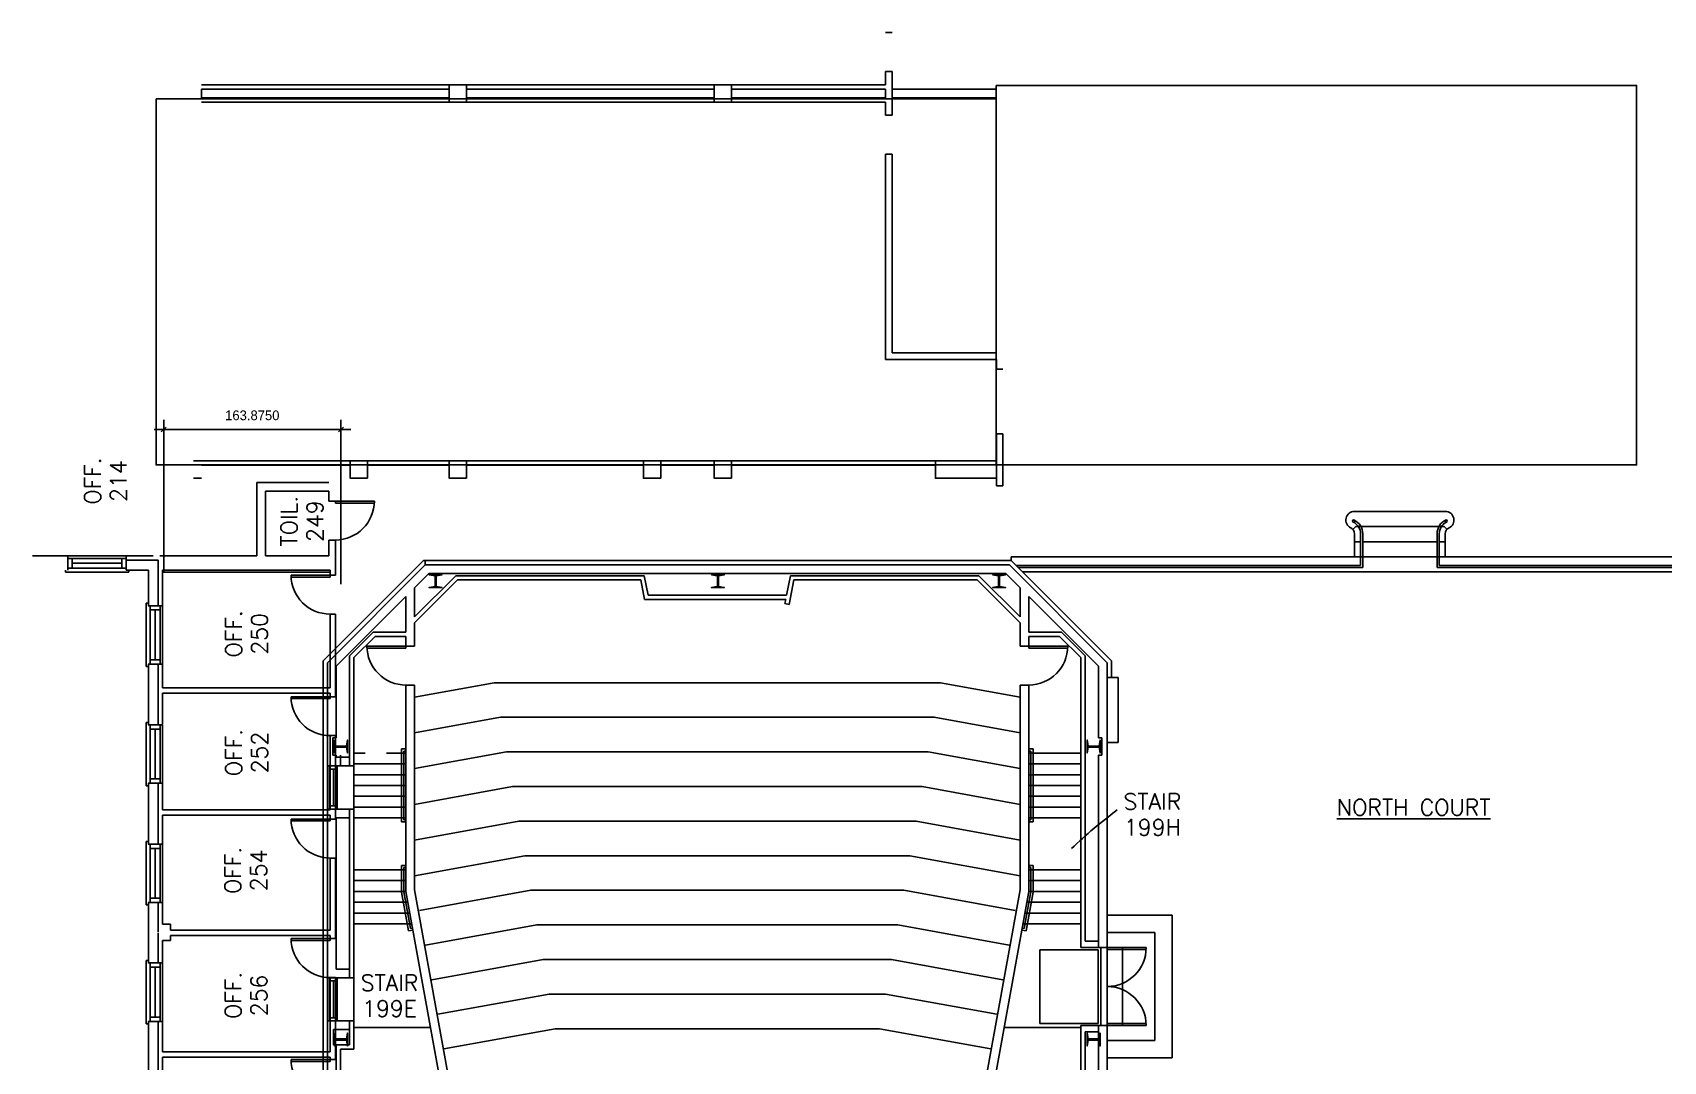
# Model space of a CAD drawing. Extents: x 225 to 2834, y 93 to 2722.
# Drawn here: x 225 to 1733, y 1771 to 2722 of the extents above; entities that cross this region are included whole.
import ezdxf
from ezdxf.enums import TextEntityAlignment as Align

# ---------------------------------------------------------------- set-up
doc = ezdxf.new("R2010")
doc.units = 0
doc.header["$LTSCALE"] = 40
doc.header["$MEASUREMENT"] = 0
doc.layers.get('0').update_dxf_attribs({"linetype": 'CONTINUOUS'})
doc.layers.get('Defpoints').update_dxf_attribs({"linetype": 'CONTINUOUS'})
for name, color, linetype in [('A-AREA-IDEN', 3, 'CONTINUOUS'), ('A-DOOR', 7, 'CONTINUOUS'), ('A-FLOR-STRS', 7, 'CONTINUOUS'), ('A-GLAZ', 2, 'CONTINUOUS'), ('A-STRS-RAIL', 7, 'CONTINUOUS'), ('A-WALL', 7, 'CONTINUOUS'), ('S-COLS', 3, 'CONTINUOUS')]:
    doc.layers.add(name, color=color, linetype=linetype)
doc.styles.add('SIMPLEX', font='simplex', dxfattribs={"height": 23})
doc.dimstyles.get("Standard").update_dxf_attribs({"dimtxt": 0.18, "dimasz": 0.18, "dimexe": 0.18, "dimexo": 0.0625, "dimgap": 0.09, "dimtad": 0, "dimtih": 1, "dimtoh": 1, "dimdec": 4, "dimzin": 0, "dimdsep": 46, "dimtxsty": 'Standard', "dimcen": 0.09, "dimadec": 0, "dimazin": 0, "dimtfac": 1, "dimtdec": 4, "dimtofl": 0, "dimtmove": 0, "dimatfit": 3, "dimfxl": 0, "dimtolj": 1, "dimtzin": 0, "dimarcsym": 0})

# ---------------------------------------------------------------- blocks, each defined once
blk = doc.blocks.new('AD05A', base_point=(203.035, 424.492))
for p, q in [((203.035, 424.492), (203.084, 424.492)), ((203.035, 424.492), (203.035, 423.492)), ((203.084, 423.493), (203.084, 424.492))]:
    blk.add_line(p, q)
blk.add_arc((203.035, 424.492), 1, 270, 0)
blk = doc.blocks.new('AD04A', base_point=(489.664, 570.31))
for p, q in [((488.664, 571.31), (488.664, 570.31)), ((488.713, 570.31), (488.713, 571.309)), ((490.616, 570.31), (490.616, 571.309)), ((490.664, 571.31), (490.664, 570.31)), ((488.664, 570.31), (488.713, 570.31)), ((490.664, 570.31), (490.616, 570.31))]:
    blk.add_line(p, q)
for centre, start, end in [((488.664, 570.31), 0, 90), ((490.664, 570.31), 90, 180)]:
    blk.add_arc(centre, 1, start, end)
blk = doc.blocks.new('Q')
at = {"layer": 'A-STRS-RAIL', "style": 'SIMPLEX'}
for tag, p in [('ROOM', (2, 4)), ('NUMBER', (2, -15.1))]:
    blk.add_attdef(tag, text='', height=12, dxfattribs=at).set_placement(p, align=Align.CENTER)
blk = doc.blocks.new('WDO')
at = {"layer": 'A-GLAZ'}
for p, q in [((2681.4, 408.1), (2681.4, 462.1)), ((2683.6, 408.1), (2683.6, 462.1)), ((2683.6, 458.1), (2692.6, 458.1)), ((2688.1, 412.1), (2688.1, 458.1)), ((2692.6, 408.1), (2692.6, 462.1)), ((2696.3, 464.4), (2694.4, 464.4)), ((2696.3, 405.8), (2696.3, 464.4)), ((2683.6, 412.1), (2692.6, 412.1)), ((2694.4, 405.8), (2696.3, 405.8))]:
    blk.add_line(p, q, dxfattribs=at)
at = {"layer": 'A-WALL'}
for p, q in [((2681.4, 462.1), (2694.4, 462.1)), ((2681.4, 408.1), (2694.4, 408.1))]:
    blk.add_line(p, q, dxfattribs=at)
blk = doc.blocks.new('AD03A', base_point=(6.133, 5.024))
for p, q in [((6.133, 6.024), (6.133, 5.024)), ((6.182, 5.024), (6.182, 6.022)), ((6.133, 5.024), (6.182, 5.024))]:
    blk.add_line(p, q)
blk.add_arc((6.133, 5.024), 1, 0, 90)
blk = doc.blocks.new('*D9')
at = {"color": 0, "lineweight": -2}
for p, q in [((337, 2355.2), (518.9, 2355.2)), ((343.7, 2353), (348.2, 2357.5)), ((346, 2223), (346, 2364.2)), ((507.6, 2353), (512.1, 2357.5)), ((509.9, 2212.1), (509.9, 2364.2))]:
    blk.add_line(p, q, dxfattribs=at)
at = {"layer": 'Defpoints', "color": 0}
for p in [(509.9, 2355.2), (346, 2217), (509.9, 2206.1)]:
    blk.add_point(p, dxfattribs=at)
at = {"color": 0, "insert": (427.9, 2368.3), "char_height": 9, "attachment_point": 5}
blk.add_mtext('\\A1;163.8750', dxfattribs=at)

msp = doc.modelspace()

# ---------------------------------------------------------------- linework, layer by layer
for points in [[(1115.85783, 2673.50348), (1707.84161, 2673.50348), (1707.84161, 2322.53934), (1115.85783, 2322.53934)], [(338.87911, 2661.18895), (1115.85783, 2661.18895), (1115.85783, 2322.53934), (338.87911, 2322.53934)]]:
    msp.add_lwpolyline(points, close=True)
at = {"layer": 'A-AREA-IDEN'}
msp.add_arc((1495.37712, 1643.96855), 448.14253, 126.67594069, 133.77275202, dxfattribs=at)
at = {"layer": 'A-DOOR'}
for p, q in [((1156, 1805.93148), (1156, 1873.93148)), ((1156, 1873.93148), (1210, 1873.93148)), ((1210, 1873.93148), (1210, 1805.93148)), ((1212.34362, 1804.01162), (1212.34362, 1876.01162)), ((1218.39123, 1804.01162), (1218.39123, 1876.01162)), ((1210, 1805.93148), (1156, 1805.93148))]:
    msp.add_line(p, q, dxfattribs=at)
at = {"layer": 'A-FLOR-STRS'}
for p, q in [((1447.02663, 2279.46574), (1506.66856, 2279.46574)), ((1531.0122, 2279.46574), (1506.66856, 2279.46574)), ((1448.2115, 2265.46574), (1445.43028, 2262.89191)), ((1448.2115, 2265.46574), (1506.66856, 2265.46574)), ((1448.2115, 2265.46574), (1450.63781, 2265.46574)), ((1529.82733, 2265.46574), (1506.66856, 2265.46574)), ((1529.82733, 2265.46574), (1527.40102, 2265.46574)), ((1529.82733, 2265.46574), (1532.60855, 2262.89191)), ((1447.02663, 2237.46574), (1447.02663, 2258.81663)), ((1447.02663, 2251.46574), (1452.64835, 2251.46574)), ((1454.64835, 2251.46574), (1506.66856, 2251.46574)), ((1523.39048, 2251.46574), (1506.66856, 2251.46574)), ((1531.0122, 2251.46574), (1525.39048, 2251.46574)), ((1531.0122, 2237.46574), (1531.0122, 2258.81663)), ((532.25856, 2055.96574), (521.89123, 2055.96574)), ((569.89123, 2055.96574), (552.00586, 2055.96574)), ((1145.89123, 2055.96574), (1193.89123, 2055.96574)), ((569.89123, 2045.96574), (521.89123, 2045.96574)), ((569.89123, 2035.96574), (521.89123, 2035.96574)), ((1145.89123, 2045.96574), (1193.89123, 2045.96574)), ((1145.89123, 2035.96574), (1193.89123, 2035.96574)), ((569.89123, 2025.96574), (521.89123, 2025.96574)), ((1145.89123, 2025.96574), (1193.89123, 2025.96574)), ((569.89123, 2015.96574), (521.89123, 2015.96574)), ((569.89123, 2005.96574), (521.89123, 2005.96574)), ((1145.89123, 2015.96574), (1193.89123, 2015.96574)), ((1145.89123, 2005.96574), (1193.89123, 2005.96574)), ((569.89123, 1995.96574), (521.89123, 1995.96574)), ((1145.89123, 1995.96574), (1193.89123, 1995.96574)), ((569.89123, 1947.96574), (521.89123, 1947.96574)), ((1145.89123, 1947.96574), (1193.89123, 1947.96574)), ((569.89123, 1937.96574), (521.89123, 1937.96574)), ((1145.89123, 1937.96574), (1193.89123, 1937.96574)), ((569.89123, 1927.96574), (521.89123, 1927.96574)), ((571.70941, 1917.96574), (521.89123, 1917.96574)), ((1144.07305, 1917.96574), (1193.89123, 1917.96574)), ((1145.89123, 1927.96574), (1193.89123, 1927.96574)), ((573.52759, 1907.96574), (521.89123, 1907.96574)), ((1142.25487, 1907.96574), (1193.89123, 1907.96574)), ((1278.39123, 1906.01162), (1218.39123, 1906.01162)), ((1278.39123, 1774.01162), (1278.39123, 1906.01162)), ((575.34577, 1897.96574), (521.89123, 1897.96574)), ((1140.43668, 1897.96574), (1193.89123, 1897.96574)), ((1262.39123, 1890.01162), (1218.39123, 1890.01162)), ((1262.39123, 1790.01162), (1262.39123, 1890.01162)), ((1232.39123, 1876.01162), (1218.39123, 1876.01162)), ((1232.39123, 1804.01162), (1232.39123, 1876.01162)), ((592.80032, 1801.96574), (521.89123, 1801.96574)), ((1122.98214, 1801.96574), (1193.89123, 1801.96574)), ((1232.39123, 1804.01162), (1218.39123, 1804.01162)), ((1262.39123, 1790.01162), (1218.39123, 1790.01162)), ((1278.39123, 1774.01162), (1218.39123, 1774.01162))]:
    msp.add_line(p, q, dxfattribs=at)
for centre, radius, start, end in [((1447.02663, 2271.46574), 8, 90, 244.62306647), ((1531.0122, 2271.46574), 8, 295.37693353, 90), ((1441.02663, 2258.81663), 6, 0, 64.62306647), ((1537.0122, 2258.81663), 6, 115.37693353, 180)]:
    msp.add_arc(centre, radius, start, end, dxfattribs=at)
at = {"layer": 'A-GLAZ'}
for p, q in [((497.39123, 2044.17057), (497.39123, 2004.17057)), ((499.39123, 2044.17057), (499.39123, 2004.17057)), ((506.39123, 2041.17057), (499.39123, 2041.17057)), ((502.89123, 2041.17057), (502.89123, 2007.17057)), ((506.39123, 2044.17057), (506.39123, 2004.17057)), ((521.89123, 2044.17057), (521.89123, 2004.17057)), ((506.39123, 2007.17057), (499.39123, 2007.17057)), ((497.39123, 1848.17057), (497.39123, 1808.17057)), ((499.39123, 1848.17057), (499.39123, 1808.17057)), ((506.39123, 1845.17057), (499.39123, 1845.17057)), ((502.89123, 1845.17057), (502.89123, 1811.17057)), ((506.39123, 1848.17057), (506.39123, 1808.17057)), ((521.89123, 1848.17057), (521.89123, 1808.17057)), ((506.39123, 1811.17057), (499.39123, 1811.17057))]:
    msp.add_line(p, q, dxfattribs=at)
at = {"layer": 'A-STRS-RAIL'}
for p, q in [((1452.64835, 2229.46574), (1452.64835, 2258.81663)), ((1454.64835, 2227.46574), (1454.64835, 2258.81662)), ((1523.39048, 2227.46574), (1523.39048, 2258.81662)), ((1525.39048, 2229.46574), (1525.39048, 2258.81663)), ((565.89123, 2059.73034), (565.89123, 1992.19202)), ((569.89123, 2059.73034), (565.89123, 2059.73034)), ((565.89123, 2057.73034), (565.89123, 1994.19202)), ((567.89123, 2057.73034), (567.89123, 1994.19202)), ((569.89123, 2057.73034), (567.89123, 2057.73034)), ((1145.89123, 2059.73034), (1149.89123, 2059.73034)), ((1145.89123, 2057.73034), (1147.89123, 2057.73034)), ((1147.89123, 2057.73034), (1147.89123, 1994.19202)), ((1149.89123, 2059.73034), (1149.89123, 1992.19202)), ((1149.89123, 2057.73034), (1149.89123, 1994.19202)), ((565.89123, 1992.19202), (569.89123, 1992.19202)), ((567.89123, 1994.19202), (569.89123, 1994.19202)), ((1147.89123, 1994.19202), (1145.89123, 1994.19202)), ((1149.89123, 1992.19202), (1145.89123, 1992.19202)), ((565.89123, 1927.96574), (565.89123, 1952.05584)), ((569.89123, 1952.05584), (565.89123, 1952.05584)), ((567.89123, 1927.96574), (567.89123, 1950.05584)), ((569.89123, 1950.05584), (567.89123, 1950.05584)), ((1145.89123, 1952.05584), (1149.89123, 1952.05584)), ((1145.89123, 1950.05584), (1147.89123, 1950.05584)), ((1147.89123, 1927.96574), (1147.89123, 1950.05584)), ((1149.89123, 1927.96574), (1149.89123, 1952.05584)), ((572.46527, 1891.44785), (565.95575, 1927.2502)), ((574.07523, 1893.77336), (567.92349, 1927.60797)), ((1141.70722, 1893.77336), (1147.85897, 1927.60797)), ((1143.31719, 1891.44785), (1149.82671, 1927.2502)), ((572.46527, 1891.44785), (576.40075, 1892.16339)), ((574.07523, 1893.77336), (576.04297, 1894.13113)), ((1143.31719, 1891.44785), (1139.38171, 1892.16339)), ((1141.70722, 1893.77336), (1139.73948, 1894.13113))]:
    msp.add_line(p, q, dxfattribs=at)
for centre in [(1446.21978, 2270.56223), (1531.81905, 2270.56223)]:
    msp.add_circle(centre, 1, dxfattribs=at)
for centre, radius, start, end in [((1440.64835, 2258.81663), 12, 0, 64.62306647), ((1440.64835, 2258.81663), 14, 0, 64.62306647), ((1537.39048, 2258.81663), 14, 115.37693353, 180), ((1537.39048, 2258.81663), 12, 115.37693353, 180)]:
    msp.add_arc(centre, radius, start, end, dxfattribs=at)
at = {"layer": 'A-WALL'}
for p, q in [((1019.50586, 2722.38401), (1013.50586, 2722.38401)), ((1013.50586, 2674.12692), (1013.50586, 2686.38401)), ((1019.50586, 2686.38401), (1013.50586, 2686.38401)), ((1019.50586, 2645.86982), (1019.50586, 2686.38401)), ((1013.50586, 2674.12692), (381.00586, 2674.12692)), ((610.00586, 2670.12692), (381.00586, 2670.12692)), ((381.00586, 2662.12692), (381.00586, 2670.12692)), ((855.00586, 2670.12692), (626.00586, 2670.12692)), ((1013.50586, 2670.12692), (871.00586, 2670.12692)), ((1013.50586, 2662.12692), (1013.50586, 2670.12692)), ((1116.00586, 2670.12692), (1019.50586, 2670.12692)), ((610.00586, 2662.12692), (381.00586, 2662.12692)), ((1013.50586, 2658.12692), (381.00586, 2658.12692)), ((855.00586, 2662.12692), (626.00586, 2662.12692)), ((1013.50586, 2662.12692), (871.00586, 2662.12692)), ((1013.50586, 2645.86982), (1013.50586, 2658.12692)), ((1116.00586, 2662.12692), (1019.50586, 2662.12692)), ((1019.50586, 2645.86982), (1013.50586, 2645.86982)), ((1013.50586, 2420.12692), (1013.50586, 2609.86982)), ((1019.50586, 2609.86982), (1013.50586, 2609.86982)), ((1019.50586, 2426.12692), (1019.50586, 2609.86982)), ((1116.00586, 2420.12692), (1013.50586, 2420.12692)), ((1116.00586, 2426.12692), (1019.50586, 2426.12692)), ((1116.00586, 2411.202), (1116.00586, 2420.12692)), ((1122.00586, 2411.202), (1116.00586, 2411.202)), ((1116.00586, 2303.20895), (1116.00586, 2351.202)), ((1122.00586, 2351.202), (1116.00586, 2351.202)), ((1122.00586, 2303.20895), (1122.00586, 2351.202)), ((1059.50586, 2326.12692), (373.50586, 2326.12692)), ((381.00586, 2310.12692), (373.50586, 2310.12692)), ((518.50586, 2322.12692), (381.00586, 2322.12692)), ((518.50586, 2310.12692), (534.50586, 2310.12692)), ((610.00586, 2322.12692), (534.50586, 2322.12692)), ((789.50586, 2322.12692), (626.00586, 2322.12692)), ((855.00586, 2322.12692), (805.50586, 2322.12692)), ((1059.50586, 2322.12692), (871.00586, 2322.12692)), ((432.02582, 2306.28242), (432.02582, 2238.28242)), ((498.75489, 2306.28242), (432.02582, 2306.28242)), ((440.02582, 2298.28242), (440.02582, 2238.28242)), ((498.75489, 2298.28242), (440.02582, 2298.28242)), ((498.75489, 2289.02673), (498.75489, 2298.28242)), ((1116.00586, 2305.19009), (1116.00586, 2303.20895)), ((1122.00586, 2303.20895), (1116.00586, 2303.20895)), ((1122.00586, 2305.19009), (1122.00586, 2303.20895)), ((504.75489, 2289.02673), (498.75489, 2289.02673)), ((498.75489, 2238.28242), (498.75489, 2253.02673)), ((504.75489, 2253.02673), (498.75489, 2253.02673)), ((504.75489, 2225.28242), (504.75489, 2253.02673)), ((257.33489, 2238.28242), (224.75489, 2238.28242)), ((336.25489, 2238.28242), (311.33489, 2238.28242)), ((340.75489, 2234.28242), (311.33489, 2234.28242)), ((340.75489, 2234.28242), (340.75489, 2192.28242)), ((432.02582, 2238.28242), (342.25489, 2238.28242)), ((498.75489, 2238.28242), (440.02582, 2238.28242)), ((587.86962, 2230.03925), (587.86962, 2233.46574)), ((1821.39123, 2237.46574), (1129.56969, 2237.46574)), ((1129.56969, 2234.03925), (1129.56969, 2237.46574)), ((1129.56969, 2234.03925), (1129.56969, 2237.46574)), ((331.75489, 2225.28242), (311.33489, 2225.28242)), ((331.75489, 2225.28242), (331.75489, 2192.28242)), ((499.75489, 2225.28242), (344.75489, 2225.28242)), ((344.75489, 2225.28242), (344.75489, 2192.28242)), ((499.75489, 2223.28242), (344.75489, 2223.28242)), ((587.86962, 2230.03925), (497.39123, 2139.56086)), ((499.75489, 2225.28242), (499.75489, 2220.49584)), ((499.75489, 2220.49584), (504.75489, 2220.49584)), ((504.75489, 2225.28242), (504.75489, 2220.49584)), ((591.18333, 2222.03925), (577.89123, 2208.74715)), ((615.9656, 2220.03925), (577.89123, 2181.96487)), ((793.83643, 2202.03925), (790.35256, 2220.03925)), ((921.94603, 2202.03925), (925.4299, 2220.03925)), ((1099.81685, 2220.03925), (1137.89123, 2181.96487)), ((1124.59913, 2222.03925), (1137.89123, 2208.74715)), ((1127.91284, 2230.03925), (1218.39123, 2139.56086)), ((1452.64835, 2229.46574), (1134.1432, 2229.46574)), ((1454.64835, 2227.46574), (1136.1432, 2227.46574)), ((1821.39123, 2227.46574), (1523.39048, 2227.46574)), ((1821.39123, 2229.46574), (1525.39048, 2229.46574)), ((617.62246, 2216.03925), (577.89123, 2176.30802)), ((790.53639, 2198.03925), (787.05252, 2216.03925)), ((924.34613, 2193.38955), (928.72994, 2216.03925)), ((1098.16, 2216.03925), (1137.89123, 2176.30802)), ((569.89123, 2200.74715), (505.39123, 2136.24715)), ((920.41901, 2194.14964), (921.17183, 2198.03925)), ((920.41901, 2194.14964), (924.34613, 2193.38955)), ((1145.89123, 2200.74715), (1210.39123, 2136.24715)), ((499.75489, 2184.49584), (499.75489, 2116.28242)), ((499.75489, 2184.49584), (504.75489, 2184.49584)), ((504.75489, 2184.49584), (504.75489, 2108.05965)), ((539.71966, 2167.74715), (517.89123, 2145.91872)), ((541.37651, 2163.74715), (521.89123, 2144.26187)), ((539.71966, 2167.74715), (569.89123, 2167.74715)), ((541.37651, 2163.74715), (569.89123, 2163.74715)), ((1176.0628, 2167.74715), (1145.89123, 2167.74715)), ((1174.40595, 2163.74715), (1145.89123, 2163.74715)), ((1174.40595, 2163.74715), (1193.89123, 2144.26187)), ((1176.0628, 2167.74715), (1197.89123, 2145.91872)), ((569.89123, 2154.88918), (577.89123, 2154.88918)), ((1145.89123, 2154.88918), (1137.89123, 2154.88918)), ((331.75489, 2138.28242), (331.75489, 2082.03242)), ((340.75489, 2138.28242), (340.75489, 2082.03242)), ((344.75489, 2138.28242), (344.75489, 2116.28242)), ((344.75489, 2116.28242), (499.75489, 2116.28242)), ((344.75489, 2111.28242), (499.75489, 2111.28242)), ((344.75489, 2111.28242), (344.75489, 2082.60191)), ((499.75489, 2111.28242), (499.75489, 2108.05965)), ((569.89123, 2118.88918), (577.89123, 2118.88918)), ((1145.89123, 2118.88918), (1137.89123, 2118.88918)), ((1218.39123, 2125.7119), (1228.39123, 2125.7119)), ((1228.39123, 2125.7119), (1228.39123, 2065.7119)), ((499.75489, 2108.05965), (504.75489, 2108.05965)), ((499.75489, 2072.05965), (499.75489, 2003.53242)), ((499.75489, 2072.05965), (504.75489, 2072.05965)), ((505.39123, 2069.96574), (502.236, 2069.96574)), ((502.236, 2053.96574), (502.236, 2069.96574)), ((504.75489, 2072.05965), (504.75489, 1994.88295)), ((1210.39123, 2069.96574), (1213.54645, 2069.96574)), ((1213.54645, 2053.96574), (1213.54645, 2069.96574)), ((505.39123, 2053.96574), (502.236, 2053.96574)), ((505.39123, 2052.17057), (517.89123, 2052.17057)), ((1210.39123, 2053.96574), (1213.54645, 2053.96574)), ((1228.39123, 2065.7119), (1218.39123, 2065.7119)), ((497.39123, 2044.17057), (521.89123, 2044.17057)), ((331.75489, 2028.03242), (331.75489, 1971.78242)), ((340.75489, 2028.03242), (340.75489, 1971.78242)), ((344.75489, 2028.03242), (344.75489, 2003.53242)), ((344.75489, 2003.53242), (499.75489, 2003.53242)), ((344.75489, 1998.53242), (499.75489, 1998.53242)), ((344.75489, 1998.53242), (344.75489, 1971.78242)), ((497.39123, 2004.17057), (521.89123, 2004.17057)), ((499.75489, 1998.53242), (499.75489, 1994.88295)), ((499.75489, 1994.88295), (504.75489, 1994.88295)), ((505.39123, 1996.17057), (517.89123, 1996.17057)), ((499.75489, 1958.88295), (499.75489, 1892.26662)), ((499.75489, 1958.88295), (504.75489, 1958.88295)), ((504.75489, 1958.88295), (504.75489, 1884.29807)), ((331.75489, 1917.78242), (331.75489, 1861.53242)), ((340.75489, 1917.78242), (340.75489, 1890.28242)), ((344.75489, 1917.78242), (344.75489, 1897.57371)), ((626.46334, 1616.81914), (569.89123, 1927.96574)), ((634.3343, 1618.25022), (577.76219, 1929.39682)), ((1081.44816, 1618.25022), (1138.02027, 1929.39682)), ((1089.31912, 1616.81914), (1145.89123, 1927.96574)), ((340.75489, 1889.28242), (340.75489, 1861.53242)), ((344.75489, 1897.57371), (352.39757, 1897.57371)), ((352.39757, 1897.57371), (352.39757, 1892.26662)), ((352.39757, 1892.26662), (499.75489, 1892.26662)), ((352.39757, 1887.26662), (499.75489, 1887.26662)), ((352.39757, 1887.26662), (352.39757, 1882.45322)), ((499.75489, 1887.26662), (499.75489, 1884.29807)), ((344.75489, 1882.45322), (344.75489, 1861.53242)), ((344.75489, 1882.45322), (352.39757, 1882.45322)), ((499.75489, 1884.29807), (504.75489, 1884.29807)), ((1218.39123, 1876.01162), (1193.89123, 1876.01162)), ((1210.39123, 1882.01162), (1197.89123, 1882.01162)), ((505.39123, 1856.17057), (517.89123, 1856.17057)), ((497.39123, 1848.17057), (521.89123, 1848.17057)), ((499.75489, 1848.29807), (499.75489, 1779.51662)), ((499.75489, 1848.29807), (504.75489, 1848.29807)), ((504.75489, 1848.29807), (504.75489, 1772.47899)), ((331.75489, 1751.53242), (331.75489, 1807.78242)), ((340.75489, 1751.53242), (340.75489, 1807.78242)), ((344.75489, 1779.51662), (344.75489, 1807.78242)), ((497.39123, 1808.17057), (521.89123, 1808.17057)), ((502.92282, 1800.17057), (517.89123, 1800.17057)), ((1218.39123, 1804.01162), (1193.89123, 1804.01162)), ((1210.39123, 1798.01162), (1197.89123, 1798.01162)), ((344.75489, 1779.51662), (499.75489, 1779.51662)), ((502.92282, 1785.96574), (517.89123, 1785.96574)), ((509.39123, 1781.96574), (521.89123, 1781.96574)), ((344.75489, 1774.51662), (499.75489, 1774.51662)), ((344.75489, 1751.60823), (344.75489, 1774.51662)), ((499.75489, 1774.51662), (499.75489, 1772.47899)), ((499.75489, 1772.47899), (504.75489, 1772.47899))]:
    msp.add_line(p, q, dxfattribs=at)
at = {"layer": 'A-WALL', "color": 4}
for p, q in [((586.21277, 2234.03925), (493.39123, 2141.21771)), ((857.89123, 2234.03925), (586.21277, 2234.03925)), ((857.89123, 2234.03925), (1129.56969, 2234.03925)), ((1129.56969, 2234.03925), (1222.39123, 2141.21771)), ((1821.39123, 2223.46574), (1140.1432, 2223.46574)), ((493.39123, 1531.96574), (493.39123, 2141.21771)), ((1222.39123, 2125.7119), (1222.39123, 2141.21771)), ((651.66794, 2121.00358), (577.89123, 2107.58963)), ((1064.11451, 2121.00358), (651.66794, 2121.00358)), ((1064.11451, 2121.00358), (1137.89123, 2107.58963)), ((657.29757, 2089.00358), (577.89123, 2074.56606)), ((857.89123, 2089.00358), (657.29757, 2089.00358)), ((857.89123, 2089.00358), (1058.48489, 2089.00358)), ((1058.48489, 2089.00358), (1137.89123, 2074.56606)), ((662.9272, 2057.00358), (577.89123, 2041.54249)), ((857.89123, 2057.00358), (662.9272, 2057.00358)), ((857.89123, 2057.00358), (1052.85526, 2057.00358)), ((1052.85526, 2057.00358), (1137.89123, 2041.54249)), ((668.55683, 2025.00358), (577.89123, 2008.51892)), ((857.89123, 2025.00358), (668.55683, 2025.00358)), ((857.89123, 2025.00358), (1047.22563, 2025.00358)), ((1047.22563, 2025.00358), (1137.89123, 2008.51892)), ((674.18646, 1993.00358), (577.89123, 1975.49535)), ((857.89123, 1993.00358), (674.18646, 1993.00358)), ((857.89123, 1993.00358), (1041.596, 1993.00358)), ((1041.596, 1993.00358), (1137.89123, 1975.49535)), ((679.81609, 1961.00358), (577.89123, 1942.47179)), ((857.89123, 1961.00358), (679.81609, 1961.00358)), ((857.89123, 1961.00358), (1035.96637, 1961.00358)), ((1035.96637, 1961.00358), (1137.89123, 1942.47179)), ((685.44572, 1929.00358), (582.5549, 1910.29616)), ((857.89123, 1929.00358), (685.44572, 1929.00358)), ((857.89123, 1929.00358), (1030.33674, 1929.00358)), ((1030.33674, 1929.00358), (1133.22756, 1910.29616)), ((691.07535, 1897.00358), (588.18453, 1878.29616)), ((857.89123, 1897.00358), (691.07535, 1897.00358)), ((857.89123, 1897.00358), (1024.70711, 1897.00358)), ((1024.70711, 1897.00358), (1127.59793, 1878.29616)), ((696.70498, 1865.00358), (593.81416, 1846.29616)), ((857.89123, 1865.00358), (696.70498, 1865.00358)), ((857.89123, 1865.00358), (1019.07748, 1865.00358)), ((1019.07748, 1865.00358), (1121.9683, 1846.29616)), ((702.33461, 1833.00358), (599.44379, 1814.29616)), ((857.89123, 1833.00358), (702.33461, 1833.00358)), ((857.89123, 1833.00358), (1013.44785, 1833.00358)), ((1013.44785, 1833.00358), (1116.33867, 1814.29616)), ((707.96424, 1801.00358), (605.07342, 1782.29616)), ((857.89123, 1801.00358), (707.96424, 1801.00358)), ((857.89123, 1801.00358), (1007.81822, 1801.00358)), ((1007.81822, 1801.00358), (1110.70904, 1782.29616))]:
    msp.add_line(p, q, dxfattribs=at)
at = {"layer": 'A-WALL', "color": 7}
for p, q in [((857.89123, 2230.03925), (587.86962, 2230.03925)), ((857.89123, 2222.03925), (591.18333, 2222.03925)), ((790.35256, 2220.03925), (615.9656, 2220.03925)), ((857.89123, 2230.03925), (1127.91284, 2230.03925)), ((857.89123, 2222.03925), (1124.59913, 2222.03925)), ((925.4299, 2220.03925), (1099.81685, 2220.03925)), ((577.89123, 2181.96487), (577.89123, 2208.74715)), ((787.05252, 2216.03925), (617.62246, 2216.03925)), ((857.89123, 2202.03925), (793.83643, 2202.03925)), ((857.89123, 2202.03925), (921.94603, 2202.03925)), ((928.72994, 2216.03925), (1098.16, 2216.03925)), ((1137.89123, 2181.96487), (1137.89123, 2208.74715)), ((569.89123, 2167.74715), (569.89123, 2200.74715)), ((857.89123, 2198.03925), (790.53639, 2198.03925)), ((857.89123, 2198.03925), (921.17183, 2198.03925)), ((1145.89123, 2167.74715), (1145.89123, 2200.74715)), ((577.89123, 2154.88918), (577.89123, 2176.30802)), ((1137.89123, 2154.88918), (1137.89123, 2176.30802)), ((569.89123, 2154.88918), (569.89123, 2163.74715)), ((1145.89123, 2154.88918), (1145.89123, 2163.74715)), ((517.89123, 2044.17057), (517.89123, 2145.91872)), ((521.89123, 2044.17057), (521.89123, 2144.26187)), ((1193.89123, 1876.01162), (1193.89123, 2144.26187)), ((1197.89123, 1882.01162), (1197.89123, 2145.91872)), ((497.39123, 2044.17057), (497.39123, 2139.56086)), ((505.39123, 2069.96574), (505.39123, 2136.24715)), ((1210.39123, 2069.96574), (1210.39123, 2136.24715)), ((1218.39123, 1876.01162), (1218.39123, 2139.56086)), ((569.89123, 1927.96574), (569.89123, 2118.88918)), ((577.89123, 1928.6871), (577.89123, 2118.88918)), ((1137.89123, 1928.6871), (1137.89123, 2118.88918)), ((1145.89123, 1927.96574), (1145.89123, 2118.88918)), ((505.39123, 2052.17057), (505.39123, 2053.96574)), ((509.39123, 2044.17057), (509.39123, 2053.96574)), ((1210.39123, 1876.01162), (1210.39123, 2053.96574)), ((497.39123, 1848.17057), (497.39123, 2004.17057)), ((505.39123, 1856.17057), (505.39123, 1996.17057)), ((517.89123, 1848.17057), (517.89123, 2004.17057)), ((521.89123, 1848.17057), (521.89123, 2004.17057)), ((497.39123, 1652.17057), (497.39123, 1808.17057)), ((502.92282, 1785.96574), (502.92282, 1800.17057)), ((517.89123, 1785.96574), (517.89123, 1808.17057)), ((521.89123, 1781.96574), (521.89123, 1808.17057)), ((1193.89123, 1711.46574), (1193.89123, 1804.01162)), ((1197.89123, 1717.46574), (1197.89123, 1798.01162)), ((1210.39123, 1733.46574), (1210.39123, 1804.01162)), ((1218.39123, 1737.96574), (1218.39123, 1804.01162)), ((505.39123, 1652.17057), (505.39123, 1785.96574)), ((509.39123, 1652.17057), (509.39123, 1781.96574))]:
    msp.add_line(p, q, dxfattribs=at)
at = {"layer": 'S-COLS'}
for points in [[(626.00586, 2658.12692), (610.00586, 2658.12692), (610.00586, 2674.12692), (626.00586, 2674.12692), (626.00586, 2658.12692)], [(871.00586, 2658.12692), (855.00586, 2658.12692), (855.00586, 2674.12692), (871.00586, 2674.12692), (871.00586, 2658.12692)], [(534.50586, 2310.12692), (518.50586, 2310.12692), (518.50586, 2326.12692), (534.50586, 2326.12692), (534.50586, 2310.12692)], [(626.00586, 2310.12692), (610.00586, 2310.12692), (610.00586, 2326.12692), (626.00586, 2326.12692), (626.00586, 2310.12692)], [(805.50586, 2310.12692), (789.50586, 2310.12692), (789.50586, 2326.12692), (805.50586, 2326.12692), (805.50586, 2310.12692)], [(871.00586, 2310.12692), (855.00586, 2310.12692), (855.00586, 2326.12692), (871.00586, 2326.12692), (871.00586, 2310.12692)]]:
    msp.add_lwpolyline(points, dxfattribs=at)
msp.add_lwpolyline([(1116.00586, 2326.12692), (1059.50586, 2326.12692), (1059.50586, 2310.12692), (1116.00586, 2310.12692)], close=True, dxfattribs=at)
for points in [[(603.39123, 2220.96574), (603.39123, 2220.9177, -0.3666293647), (603.35641, 2220.8766), (597.92605, 2219.97154, 0.3666293647), (597.89123, 2219.93044), (597.89123, 2210.00103, 0.3666293647), (597.92605, 2209.95994), (603.35641, 2209.05487, -0.3666293647), (603.39123, 2209.01377), (603.39123, 2208.96574), (591.39123, 2208.96574), (591.39123, 2209.01377, -0.3666293647), (591.42605, 2209.05487), (596.85641, 2209.95994, 0.3666293647), (596.89123, 2210.00103), (596.89123, 2219.93044, 0.3666293647), (596.85641, 2219.97154), (591.42605, 2220.8766, -0.3666293647), (591.39123, 2220.9177), (591.39123, 2220.96574)], [(852.39123, 2220.96574), (852.39123, 2220.9177, 0.3666293647), (852.42605, 2220.8766), (857.85641, 2219.97154, -0.3666293647), (857.89123, 2219.93044), (857.89123, 2210.00103, -0.3666293647), (857.85641, 2209.95994), (852.42605, 2209.05487, 0.3666293647), (852.39123, 2209.01377), (852.39123, 2208.96574), (864.39123, 2208.96574), (864.39123, 2209.01377, 0.3666293647), (864.35641, 2209.05487), (858.92605, 2209.95994, -0.3666293647), (858.89123, 2210.00103), (858.89123, 2219.93044, -0.3666293647), (858.92605, 2219.97154), (864.35641, 2220.8766, 0.3666293647), (864.39123, 2220.9177), (864.39123, 2220.96574)], [(1112.39123, 2220.96574), (1112.39123, 2220.9177, 0.3666293647), (1112.42605, 2220.8766), (1117.85641, 2219.97154, -0.3666293647), (1117.89123, 2219.93044), (1117.89123, 2210.00103, -0.3666293647), (1117.85641, 2209.95994), (1112.42605, 2209.05487, 0.3666293647), (1112.39123, 2209.01377), (1112.39123, 2208.96574), (1124.39123, 2208.96574), (1124.39123, 2209.01377, 0.3666293647), (1124.35641, 2209.05487), (1118.92605, 2209.95994, -0.3666293647), (1118.89123, 2210.00103), (1118.89123, 2219.93044, -0.3666293647), (1118.92605, 2219.97154), (1124.35641, 2220.8766, 0.3666293647), (1124.39123, 2220.9177), (1124.39123, 2220.96574)], [(515.89123, 2055.96574), (515.84319, 2055.96574, -0.3666293647), (515.80209, 2056.00055), (514.89703, 2061.43092, 0.3666293647), (514.85593, 2061.46574), (504.92653, 2061.46574, 0.3666293647), (504.88543, 2061.43092), (503.98036, 2056.00055, -0.3666293647), (503.93927, 2055.96574), (503.89123, 2055.96574), (503.89123, 2067.96574), (503.93927, 2067.96574, -0.3666293647), (503.98036, 2067.93092), (504.88543, 2062.50055, 0.3666293647), (504.92653, 2062.46574), (514.85593, 2062.46574, 0.3666293647), (514.89703, 2062.50055), (515.80209, 2067.93092, -0.3666293647), (515.84319, 2067.96574), (515.89123, 2067.96574)], [(1199.89123, 2055.96574), (1199.93927, 2055.96574, 0.3666293647), (1199.98036, 2056.00055), (1200.88543, 2061.43092, -0.3666293647), (1200.92653, 2061.46574), (1210.85593, 2061.46574, -0.3666293647), (1210.89703, 2061.43092), (1211.80209, 2056.00055, 0.3666293647), (1211.84319, 2055.96574), (1211.89123, 2055.96574), (1211.89123, 2067.96574), (1211.84319, 2067.96574, 0.3666293647), (1211.80209, 2067.93092), (1210.89703, 2062.50055, -0.3666293647), (1210.85593, 2062.46574), (1200.92653, 2062.46574, -0.3666293647), (1200.88543, 2062.50055), (1199.98036, 2067.93092, 0.3666293647), (1199.93927, 2067.96574), (1199.89123, 2067.96574)], [(515.89123, 1784.96574), (515.84319, 1784.96574, -0.3666293647), (515.80209, 1785.00055), (514.89703, 1790.43092, 0.3666293647), (514.85593, 1790.46574), (504.92653, 1790.46574, 0.3666293647), (504.88543, 1790.43092), (503.98036, 1785.00055, -0.3666293647), (503.93927, 1784.96574), (503.89123, 1784.96574), (503.89123, 1796.96574), (503.93927, 1796.96574, -0.3666293647), (503.98036, 1796.93092), (504.88543, 1791.50055, 0.3666293647), (504.92653, 1791.46574), (514.85593, 1791.46574, 0.3666293647), (514.89703, 1791.50055), (515.80209, 1796.93092, -0.3666293647), (515.84319, 1796.96574), (515.89123, 1796.96574)], [(1199.89123, 1784.96574), (1199.93927, 1784.96574, 0.3666293647), (1199.98036, 1785.00055), (1200.88543, 1790.43092, -0.3666293647), (1200.92653, 1790.46574), (1210.85593, 1790.46574, -0.3666293647), (1210.89703, 1790.43092), (1211.80209, 1785.00055, 0.3666293647), (1211.84319, 1784.96574), (1211.89123, 1784.96574), (1211.89123, 1796.96574), (1211.84319, 1796.96574, 0.3666293647), (1211.80209, 1796.93092), (1210.89703, 1791.50055, -0.3666293647), (1210.85593, 1791.46574), (1200.92653, 1791.46574, -0.3666293647), (1200.88543, 1791.50055), (1199.98036, 1796.93092, 0.3666293647), (1199.93927, 1796.96574), (1199.89123, 1796.96574)]]:
    msp.add_lwpolyline(points, format="xyb", close=True, dxfattribs=at)

# ---------------------------------------------------------------- block references
at = {"layer": 'A-AREA-IDEN', "xscale": 1.25, "yscale": 1.25, "zscale": 1.25, "rotation": 90}
for p, values in [((292.7382, 2305.04888), {'ROOM': 'OFF.', 'NUMBER': '214'}), ((474.41871, 2268.01937), {'ROOM': 'TOIL.', 'NUMBER': '249'}), ((423.20292, 2163.73541), {'ROOM': 'OFF.', 'NUMBER': '250'}), ((423.25822, 2053.92198), {'ROOM': 'OFF.', 'NUMBER': '252'}), ((422.39822, 1944.8679), {'ROOM': 'OFF.', 'NUMBER': '254'}), ((422.68489, 1829.24309), {'ROOM': 'OFF.', 'NUMBER': '256'})]:
    msp.add_blockref('Q', p, dxfattribs=at).add_auto_attribs(values)
at = {"layer": 'A-AREA-IDEN', "xscale": 1.25, "yscale": 1.25, "zscale": 1.25}
for p, values in [((1257.65273, 1998.61506), {'ROOM': 'STAIR', 'NUMBER': '199H'}), ((552.28589, 1830.89703), {'ROOM': 'STAIR', 'NUMBER': '199E'})]:
    msp.add_blockref('Q', p, dxfattribs=at).add_auto_attribs(values)
at = {"layer": 'A-DOOR', "yscale": 36, "zscale": 0.01}
for name, p, xscale, rotation in [('AD03A', (504.75489, 2289.02673), 36, 270.0000000000003), ('AD03A', (499.75489, 2220.49584), -36, 90), ('AD05A', (569.89123, 2154.88918), 36, 270), ('AD05A', (1145.89123, 2154.88918), -36, 90), ('AD03A', (499.75489, 2108.05965), -36, 90), ('AD03A', (499.75489, 1994.88295), -36, 90), ('AD03A', (499.75489, 1884.29807), -36, 90), ('AD04A', (1218.39123, 1840.01162), -36, 270), ('AD03A', (499.75489, 1772.47899), -36, 90)]:
    msp.add_blockref(name, p, dxfattribs=dict(at, xscale=xscale, rotation=rotation))
at = {"layer": 'A-GLAZ'}
for p, rotation in [((-150.75585, 4919.67364), 270), ((3026.14612, 2269.87315), 180)]:
    msp.add_blockref('WDO', p, dxfattribs=dict(at, rotation=rotation))
at = {"layer": 'A-GLAZ', "xscale": -1}
for p in [(3026.14612, 1730.19168), (3026.14612, 1619.94168), (3026.14612, 1509.69168)]:
    msp.add_blockref('WDO', p, dxfattribs=at)

# ---------------------------------------------------------------- texts
at = {"layer": 'A-AREA-IDEN', "style": 'SIMPLEX'}
msp.add_text('%%UNORTH COURT', height=15, dxfattribs=at).set_placement((1430.75523, 1998.17596))

# ---------------------------------------------------------------- dimensions: what is measured, and where the dimension line sits
dim = msp.add_linear_dim(base=(509.88854, 2355.20819), p1=(345.98362, 2217.00681), p2=(509.88854, 2206.09618), dimstyle='Standard', override={"dimscale": 96, "dimtxt": 0.09375, "dimasz": 0.09375, "dimexe": 0.09375, "dimtad": 1, "dimtih": 0, "dimtoh": 0, "dimrnd": 0.125, "dimzin": 1, "dimtsz": 0.0234, "dimdle": 0.09375})
dim.commit()
dim.dimension.update_dxf_attribs({"geometry": '*D9', "text_midpoint": (427.93608, 2368.34819)})

doc.saveas('drawing.dxf')
